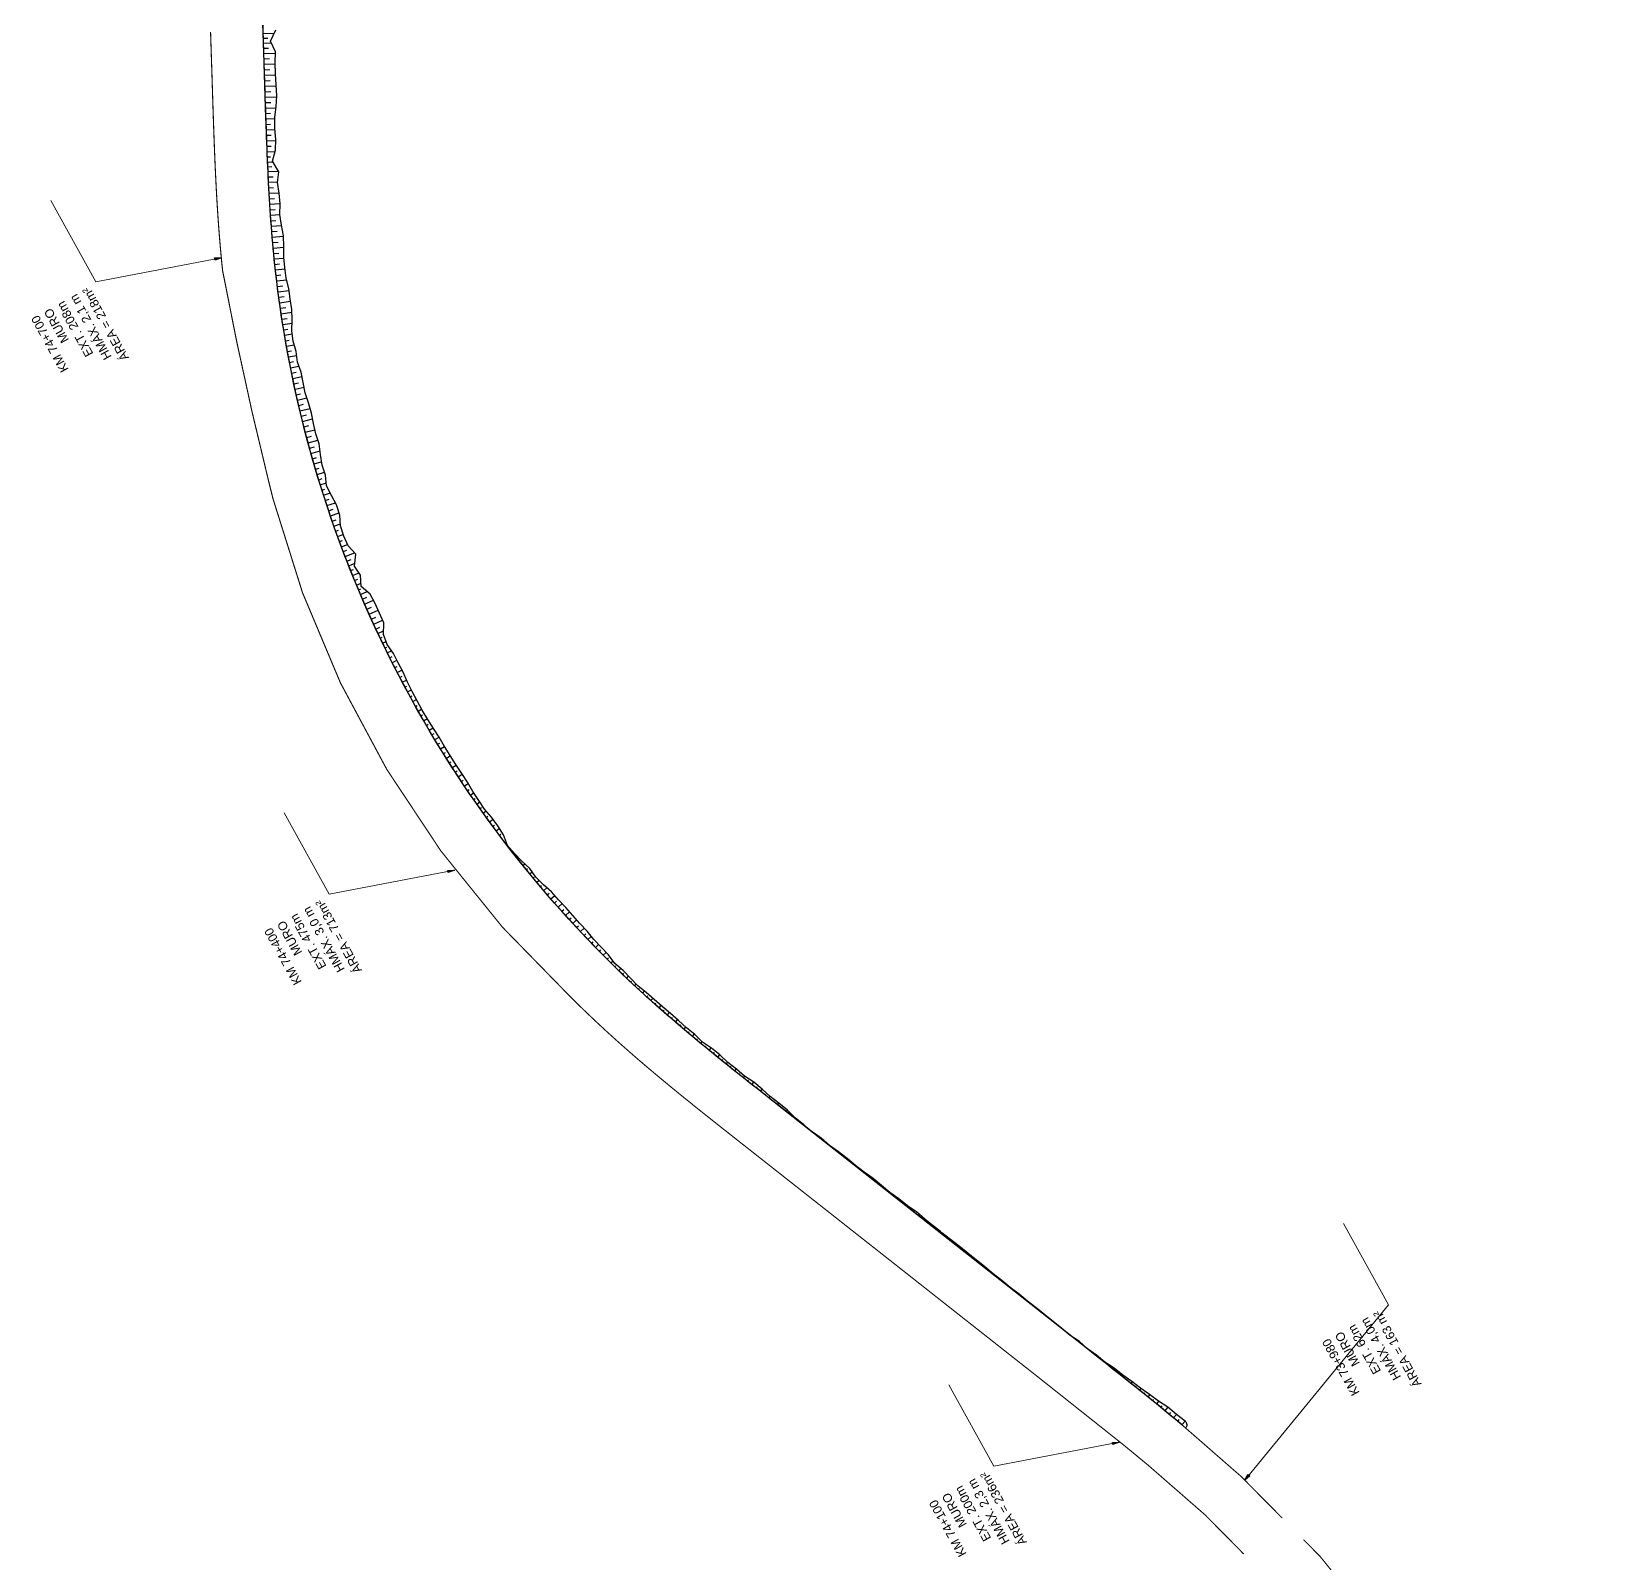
# Model space of a CAD drawing. Header units: metres. Extents: x 288738 to 324331, y 7399322 to 7465117.
# Drawn here: x 300500 to 301218, y 7443910 to 7444609 of the extents above; entities that cross this region are included whole.
import ezdxf

# ---------------------------------------------------------------- set-up
doc = ezdxf.new("R2010")
doc.units = ezdxf.units.M
doc.header["$LTSCALE"] = 10
for name, color, linetype in [('F-HZ-ATERRO-TALUDE', 110, 'Continuous'), ('F-HZ-CORTE-TALUDE', 10, 'Continuous'), ('F-HZ-MUROS', 210, 'Continuous'), ('F-HZ-PIANO-CORTE', 10, 'Continuous'), ('F-HZ-TALUDE', 2, 'Continuous')]:
    doc.layers.add(name, color=color, linetype=linetype)
doc.layers.add('U-HZ-TEXTO-MUROS', color=2, linetype='Continuous', lineweight=0)
doc.styles.add('ARIAL', font='arial.ttf')
doc.styles.add('DIM', font='arial.ttf', dxfattribs={"width": 0.8})
doc.dimstyles.new('U-1_2000', dxfattribs={"dimscale": 2, "dimtxt": 1.5, "dimasz": 0.75, "dimexe": 0.75, "dimexo": 0.75, "dimgap": 0.25, "dimtad": 1, "dimzin": 4, "dimtxsty": 'DIM', "dimblk": 'ARCHTICK', "dimcen": 0.7, "dimdle": 0.75, "dimclrd": 256, "dimclre": 256, "dimclrt": 256, "dimaunit": 1, "dimadec": 3, "dimazin": 2, "dimtfac": 1, "dimtofl": 0, "dimtmove": 0, "dimatfit": 3, "dimldrblk": 'CLOSEDBLANK', "dimfxl": 0, "dimtolj": 1, "dimtzin": 0, "dimlwd": -1, "dimlwe": -1, "dimarcsym": 0})

# ---------------------------------------------------------------- blocks, each defined once
blk = doc.blocks.new('_ArchTick')
at = {"color": 0, "linetype": 'ByBlock', "const_width": 0.15}
blk.add_lwpolyline([(-0.5, -0.5), (0.5, 0.5)], dxfattribs=at)

msp = doc.modelspace()

# ---------------------------------------------------------------- linework, layer by layer
at = {"layer": 'F-HZ-ATERRO-TALUDE', "linetype": 'Continuous', "lineweight": -3}
for p, q in [((300605.349, 7444608.013), (300610.45, 7444608.177)), ((300605.42, 7444605.81), (300607.382, 7444605.873)), ((300605.492, 7444603.569), (300609.028, 7444603.682)), ((300605.567, 7444601.265), (300607.817, 7444601.337)), ((300605.643, 7444598.922), (300610.887, 7444599.09)), ((300605.723, 7444596.427), (300608.277, 7444596.509)), ((300605.804, 7444593.931), (300610.795, 7444594.091)), ((300605.885, 7444591.433), (300608.37, 7444591.512)), ((300605.966, 7444588.934), (300610.938, 7444589.093)), ((300606.047, 7444586.438), (300608.584, 7444586.519)), ((300606.127, 7444583.941), (300611.292, 7444584.106)), ((300606.208, 7444581.443), (300608.812, 7444581.526)), ((300606.288, 7444578.946), (300611.486, 7444579.112)), ((300606.368, 7444576.457), (300608.853, 7444576.537)), ((300606.449, 7444573.971), (300611.158, 7444574.124)), ((300606.53, 7444571.501), (300608.688, 7444571.572)), ((300606.613, 7444569.026), (300610.595, 7444569.16)), ((300606.699, 7444566.525), (300608.67, 7444566.593)), ((300606.786, 7444564.023), (300610.718, 7444564.163)), ((300606.876, 7444561.524), (300608.907, 7444561.598)), ((300606.968, 7444559.025), (300611.092, 7444559.18)), ((300607.065, 7444556.529), (300609.028, 7444556.606)), ((300607.163, 7444554.057), (300610.767, 7444554.204)), ((300607.262, 7444551.677), (300608.677, 7444551.737)), ((300607.362, 7444549.326), (300609.682, 7444549.428)), ((300607.461, 7444547.147), (300609.235, 7444547.228)), ((300607.561, 7444544.964), (300612.335, 7444545.19)), ((300607.681, 7444542.532), (300609.957, 7444542.645)), ((300607.804, 7444540.065), (300611.916, 7444540.278)), ((300607.938, 7444537.573), (300610.068, 7444537.689)), ((300608.075, 7444535.076), (300612.57, 7444535.332)), ((300608.224, 7444532.569), (300610.507, 7444532.706)), ((300608.375, 7444530.061), (300612.993, 7444530.351)), ((300608.539, 7444527.558), (300610.764, 7444527.705)), ((300608.704, 7444525.056), (300612.974, 7444525.351)), ((300608.886, 7444522.553), (300611.097, 7444522.714)), ((300609.069, 7444520.049), (300613.653, 7444520.398)), ((300609.267, 7444517.562), (300611.723, 7444517.758)), ((300609.468, 7444515.07), (300614.673, 7444515.507)), ((300609.687, 7444512.565), (300612.198, 7444512.786)), ((300609.909, 7444510.062), (300614.736, 7444510.507)), ((300610.149, 7444507.568), (300612.425, 7444507.788)), ((300610.392, 7444505.073), (300614.716, 7444505.51)), ((300610.654, 7444502.566), (300612.805, 7444502.794)), ((300610.922, 7444500.06), (300615.23, 7444500.537)), ((300611.207, 7444497.557), (300613.407, 7444497.811)), ((300611.5, 7444495.059), (300616.047, 7444495.606)), ((300611.807, 7444492.571), (300614.217, 7444492.873)), ((300612.124, 7444490.077), (300617.111, 7444490.725)), ((300612.456, 7444487.575), (300614.942, 7444487.91)), ((300612.799, 7444485.074), (300617.779, 7444485.771)), ((300613.155, 7444482.576), (300615.665, 7444482.939)), ((300613.521, 7444480.085), (300618.432, 7444480.819)), ((300613.898, 7444477.604), (300616.224, 7444477.963)), ((300614.284, 7444475.143), (300618.557, 7444475.824)), ((300614.678, 7444472.702), (300616.578, 7444473.013)), ((300615.09, 7444470.238), (300618.638, 7444470.838)), ((300615.513, 7444467.76), (300617.235, 7444468.059)), ((300615.951, 7444465.289), (300619.498, 7444465.923)), ((300616.396, 7444462.82), (300618.275, 7444463.165)), ((300616.859, 7444460.349), (300620.581, 7444461.052)), ((300617.328, 7444457.879), (300619.124, 7444458.227)), ((300617.811, 7444455.431), (300621.648, 7444456.192)), ((300618.299, 7444452.985), (300620.392, 7444453.411)), ((300618.811, 7444450.521), (300623.032, 7444451.401)), ((300619.327, 7444448.054), (300621.424, 7444448.502)), ((300619.863, 7444445.593), (300623.972, 7444446.491)), ((300620.402, 7444443.133), (300622.411, 7444443.582)), ((300620.959, 7444440.691), (300625.229, 7444441.667)), ((300621.518, 7444438.247), (300623.784, 7444438.776)), ((300622.102, 7444435.796), (300626.738, 7444436.902)), ((300622.689, 7444433.344), (300625.048, 7444433.919)), ((300623.296, 7444430.899), (300627.879, 7444432.039)), ((300623.906, 7444428.455), (300626.133, 7444429.02)), ((300624.536, 7444426.015), (300628.896, 7444427.144)), ((300625.17, 7444423.577), (300627.331, 7444424.148)), ((300625.821, 7444421.147), (300630.301, 7444422.353)), ((300626.477, 7444418.724), (300628.721, 7444419.339)), ((300627.144, 7444416.322), (300631.261, 7444417.472)), ((300627.819, 7444413.922), (300629.702, 7444414.458)), ((300628.51, 7444411.521), (300631.97, 7444412.524)), ((300629.211, 7444409.119), (300630.867, 7444409.608)), ((300629.929, 7444406.71), (300633.357, 7444407.739)), ((300630.65, 7444404.324), (300632.287, 7444404.824)), ((300631.375, 7444401.972), (300634.154, 7444402.834)), ((300632.11, 7444399.62), (300633.465, 7444400.047)), ((300632.861, 7444397.261), (300635.986, 7444398.263)), ((300633.624, 7444394.901), (300635.385, 7444395.475)), ((300634.4, 7444392.539), (300638.297, 7444393.829)), ((300635.193, 7444390.162), (300637.21, 7444390.841)), ((300636.002, 7444387.776), (300639.962, 7444389.13)), ((300636.807, 7444385.441), (300638.59, 7444386.06)), ((300637.609, 7444383.144), (300640.569, 7444384.186)), ((300638.439, 7444380.808), (300639.764, 7444381.282)), ((300639.288, 7444378.446), (300641.825, 7444379.366)), ((300640.151, 7444376.091), (300641.448, 7444376.569)), ((300641.022, 7444373.738), (300643.759, 7444374.761)), ((300641.864, 7444371.506), (300643.56, 7444372.148)), ((300642.699, 7444369.314), (300646.938, 7444370.942)), ((300643.527, 7444367.176), (300645.461, 7444367.929)), ((300644.347, 7444365.079), (300647.171, 7444366.191)), ((300645.212, 7444362.897), (300646.467, 7444363.398)), ((300646.13, 7444360.614), (300649.109, 7444361.819)), ((300647.042, 7444358.373), (300648.453, 7444358.951)), ((300647.946, 7444356.183), (300649.992, 7444357.033)), ((300648.835, 7444354.053), (300649.873, 7444354.489)), ((300649.712, 7444351.984), (300652.811, 7444353.302)), ((300650.626, 7444349.843), (300652.564, 7444350.678)), ((300651.628, 7444347.537), (300655.654, 7444349.293)), ((300652.639, 7444345.231), (300654.704, 7444346.143)), ((300653.665, 7444342.927), (300657.812, 7444344.784)), ((300654.7, 7444340.628), (300656.766, 7444341.565)), ((300655.748, 7444338.335), (300659.816, 7444340.204)), ((300656.754, 7444336.156), (300658.532, 7444336.983)), ((300657.713, 7444334.107), (300660.272, 7444335.31)), ((300658.709, 7444331.995), (300659.62, 7444332.428)), ((300659.79, 7444329.742), (300661.403, 7444330.518)), ((300660.873, 7444327.501), (300661.682, 7444327.895)), ((300661.964, 7444325.277), (300663.936, 7444326.249)), ((300663.071, 7444323.043), (300664.155, 7444323.584)), ((300664.199, 7444320.799), (300666.338, 7444321.879)), ((300665.336, 7444318.56), (300666.404, 7444319.106)), ((300666.484, 7444316.327), (300668.648, 7444317.446)), ((300667.641, 7444314.102), (300668.681, 7444314.646)), ((300668.805, 7444311.887), (300670.703, 7444312.891)), ((300669.984, 7444309.675), (300670.888, 7444310.159)), ((300671.172, 7444307.465), (300672.958, 7444308.431)), ((300672.373, 7444305.262), (300673.237, 7444305.735)), ((300673.581, 7444303.064), (300675.233, 7444303.979)), ((300674.803, 7444300.874), (300675.607, 7444301.324)), ((300676.032, 7444298.687), (300677.605, 7444299.578)), ((300677.275, 7444296.51), (300678.09, 7444296.977)), ((300678.523, 7444294.335), (300680.235, 7444295.327)), ((300679.788, 7444292.169), (300680.67, 7444292.686)), ((300681.057, 7444290.005), (300682.866, 7444291.075)), ((300682.344, 7444287.851), (300683.279, 7444288.41)), ((300683.633, 7444285.698), (300685.565, 7444286.866)), ((300684.942, 7444283.555), (300685.892, 7444284.136)), ((300686.251, 7444281.414), (300688.115, 7444282.565)), ((300687.58, 7444279.284), (300688.493, 7444279.854)), ((300688.911, 7444277.156), (300690.696, 7444278.283)), ((300690.259, 7444275.039), (300691.138, 7444275.6)), ((300691.61, 7444272.924), (300693.348, 7444274.044)), ((300692.978, 7444270.821), (300693.864, 7444271.397)), ((300694.35, 7444268.719), (300696.143, 7444269.899)), ((300695.738, 7444266.627), (300696.623, 7444267.216)), ((300697.129, 7444264.541), (300698.838, 7444265.689)), ((300698.531, 7444262.471), (300699.291, 7444262.987)), ((300699.938, 7444260.403), (300701.322, 7444261.352)), ((300701.363, 7444258.34), (300702.048, 7444258.814)), ((300702.795, 7444256.281), (300704.141, 7444257.223)), ((300704.239, 7444254.231), (300704.891, 7444254.692)), ((300705.688, 7444252.19), (300707.034, 7444253.151)), ((300707.146, 7444250.16), (300707.903, 7444250.706)), ((300708.615, 7444248.132), (300710.225, 7444249.305)), ((300710.098, 7444246.107), (300710.906, 7444246.702)), ((300711.588, 7444244.093), (300713.123, 7444245.233)), ((300713.085, 7444242.089), (300713.77, 7444242.604)), ((300723.822, 7444228.274), (300724.74, 7444229.012)), ((300725.377, 7444226.345), (300725.983, 7444226.838)), ((300726.953, 7444224.418), (300728.071, 7444225.334)), ((300728.534, 7444222.493), (300728.985, 7444222.867)), ((300730.131, 7444220.579), (300731.135, 7444221.418)), ((300731.733, 7444218.665), (300732.323, 7444219.163)), ((300733.34, 7444216.776), (300734.794, 7444218.015)), ((300734.949, 7444214.889), (300735.821, 7444215.639)), ((300736.593, 7444212.995), (300738.371, 7444214.539)), ((300738.24, 7444211.099), (300739.131, 7444211.881)), ((300739.903, 7444209.219), (300741.727, 7444210.834)), ((300741.568, 7444207.339), (300742.501, 7444208.173)), ((300743.25, 7444205.475), (300745.053, 7444207.102)), ((300744.933, 7444203.612), (300745.805, 7444204.407)), ((300746.632, 7444201.763), (300748.363, 7444203.355)), ((300748.334, 7444199.916), (300749.191, 7444200.713)), ((300750.05, 7444198.083), (300751.74, 7444199.668)), ((300751.769, 7444196.254), (300752.591, 7444197.033)), ((300753.498, 7444194.442), (300755.016, 7444195.893)), ((300755.231, 7444192.633), (300755.937, 7444193.315)), ((300756.979, 7444190.834), (300758.35, 7444192.169)), ((300758.732, 7444189.039), (300759.399, 7444189.695)), ((300760.497, 7444187.256), (300761.806, 7444188.556)), ((300762.261, 7444185.486), (300762.859, 7444186.085)), ((300764.022, 7444183.74), (300764.952, 7444184.681)), ((300765.794, 7444181.996), (300766.203, 7444182.414)), ((300767.585, 7444180.253), (300768.519, 7444181.216)), ((300769.386, 7444178.514), (300769.869, 7444179.017)), ((300771.197, 7444176.783), (300772.096, 7444177.729)), ((300773.015, 7444175.062), (300773.427, 7444175.499)), ((300774.84, 7444173.35), (300775.58, 7444174.143)), ((300776.674, 7444171.648), (300777.045, 7444172.049)), ((300778.516, 7444169.953), (300779.325, 7444170.836)), ((300780.368, 7444168.266), (300780.79, 7444168.731)), ((300782.227, 7444166.586), (300783.083, 7444167.539)), ((300784.094, 7444164.916), (300784.537, 7444165.413)), ((300785.967, 7444163.252), (300786.887, 7444164.294)), ((300787.848, 7444161.599), (300788.33, 7444162.148)), ((300789.733, 7444159.949), (300790.743, 7444161.11)), ((300791.628, 7444158.311), (300792.118, 7444158.879)), ((300793.525, 7444156.676), (300794.456, 7444157.762)), ((300795.43, 7444155.052), (300795.87, 7444155.568)), ((300797.337, 7444153.431), (300798.164, 7444154.409)), ((300799.254, 7444151.819), (300799.668, 7444152.312)), ((300801.171, 7444150.21), (300802.01, 7444151.214)), ((300803.093, 7444148.614), (300803.457, 7444149.053)), ((300805.013, 7444147.021), (300805.617, 7444147.753)), ((300806.937, 7444145.44), (300807.305, 7444145.887)), ((300808.863, 7444143.859), (300809.751, 7444144.947)), ((300810.803, 7444142.28), (300811.262, 7444142.844)), ((300812.745, 7444140.7), (300813.684, 7444141.86)), ((300814.686, 7444139.133), (300815.093, 7444139.638)), ((300816.626, 7444137.568), (300817.308, 7444138.416)), ((300818.578, 7444136.003), (300818.929, 7444136.442)), ((300820.529, 7444134.439), (300821.259, 7444135.352)), ((300822.484, 7444132.882), (300822.816, 7444133.298)), ((300824.438, 7444131.324), (300825.036, 7444132.076)), ((300826.387, 7444129.778), (300826.766, 7444130.256)), ((300828.336, 7444128.232), (300829.253, 7444129.39)), ((300830.297, 7444126.682), (300830.732, 7444127.231)), ((300832.258, 7444125.132), (300833.077, 7444126.169)), ((300834.215, 7444123.588), (300834.559, 7444124.025)), ((300836.171, 7444122.045), (300836.73, 7444122.755)), ((300838.134, 7444120.498), (300838.424, 7444120.865)), ((300840.097, 7444118.95), (300840.696, 7444119.71)), ((300842.06, 7444117.404), (300842.335, 7444117.753)), ((300844.023, 7444115.857), (300844.524, 7444116.494)), ((300845.977, 7444114.317), (300846.154, 7444114.541)), ((300847.932, 7444112.777), (300848.137, 7444113.037)), ((300849.894, 7444111.23), (300849.974, 7444111.331)), ((300851.857, 7444109.683), (300851.971, 7444109.828)), ((300970.036, 7444016.558), (300970.057, 7444016.584)), ((300971.999, 7444015.01), (300972.009, 7444015.022)), ((300973.962, 7444013.464), (300974, 7444013.513)), ((300975.92, 7444011.921), (300975.998, 7444012.019)), ((300977.878, 7444010.378), (300978.11, 7444010.672)), ((300979.837, 7444008.834), (300979.899, 7444008.913)), ((300981.796, 7444007.29), (300981.845, 7444007.353)), ((300983.756, 7444005.745), (300983.823, 7444005.83)), ((300985.717, 7444004.2), (300985.911, 7444004.445)), ((300987.678, 7444002.652), (300987.748, 7444002.74)), ((300989.638, 7444001.106), (300989.755, 7444001.253)), ((300991.59, 7443999.563), (300991.723, 7443999.731)), ((300993.543, 7443998.018), (300993.938, 7443998.517)), ((300995.502, 7443996.466), (300995.705, 7443996.722)), ((300997.46, 7443994.913), (300997.886, 7443995.449)), ((300999.413, 7443993.358), (300999.664, 7443993.673)), ((301001.366, 7443991.803), (301001.935, 7443992.516)), ((301003.318, 7443990.243), (301003.616, 7443990.616)), ((301005.268, 7443988.682), (301005.901, 7443989.472)), ((301007.211, 7443987.119), (301007.577, 7443987.575)), ((301009.153, 7443985.556), (301009.983, 7443986.585)), ((301011.093, 7443983.985), (301011.539, 7443984.536)), ((301013.031, 7443982.415), (301013.994, 7443983.599)), ((301014.953, 7443980.846), (301015.524, 7443981.546)), ((301016.875, 7443979.277), (301018.193, 7443980.885)), ((301018.801, 7443977.691), (301019.453, 7443978.483)), ((301020.727, 7443976.105), (301022.017, 7443977.665)), ((301022.645, 7443974.511), (301023.319, 7443975.322)), ((301024.562, 7443972.918), (301025.97, 7443974.603))]:
    msp.add_line(p, q, dxfattribs=at)
at = {"layer": 'F-HZ-CORTE-TALUDE', "linetype": 'Continuous', "lineweight": -3}
for p, q in [((300717.049, 7444237.098), (300716.94, 7444237.014)), ((300718.691, 7444235.208), (300718.582, 7444235.124))]:
    msp.add_line(p, q, dxfattribs=at)
at = {"layer": 'F-HZ-MUROS', "linetype": 'Continuous', "lineweight": -3}
for points in [[(300607.947, 7444403.087, 0.5, 0.5, -0.0144023), (300586.808, 7444499.788, 0.5, 0.5, -0.0034334), (300586.033, 7444507.598, 0.5, 0.5, -0.0031936), (300585.312, 7444515.984, 0.5, 0.5, -0.0027089), (300584.741, 7444523.694, 0.5, 0.5, -0.0024646), (300584.203, 7444532.153, 0.5, 0.5, -0.0019738), (300583.79, 7444539.688, 0.5, 0.5, -0.0017276), (300583.384, 7444548.28, 0.5, 0.5, -0.0012344), (300583.088, 7444555.434, 0.5, 0.5, -0.0007534), (300582.833, 7444562.24, 0.5, 0.5, -0.0002342), (300582.758, 7444564.356, 0.5, 0.5, -0.0004938), (300582.577, 7444569.706, 0.5, 0.5, -0.0002469), (300582.23, 7444580.377, 0.5, 0.5, 0), (300581.536, 7444602.072, 0.5, 0.5, 0.0001404), (300581.324, 7444608.632, 0, 0, 0)], [(301052.753, 7443913.978, 0.5, 0.5, 0), (301035.238, 7443931.725, 0.5, 0.5, 0), (301009.165, 7443954.486, 0.5, 0.5, 0), (300997.765, 7443963.876, 0.5, 0.5, 0), (300958.733, 7443994.882, 0.5, 0.5, 0), (300919.461, 7444025.828, 0.5, 0.5, 0), (300898.968, 7444042.004, 0.5, 0.5, 0)]]:
    msp.add_lwpolyline(points, format="xyseb", dxfattribs=at)
at = {"layer": 'F-HZ-MUROS', "linetype": 'Continuous', "lineweight": -3, "const_width": 0.5}
msp.add_lwpolyline([(300898.968, 7444042.004), (300826.656, 7444098.986, -0.0000644), (300824.509, 7444100.678, -0.0002469), (300816.127, 7444107.29, -0.0004938), (300811.929, 7444110.611, -0.0009876), (300804.944, 7444116.172, -0.0012344), (300799.361, 7444120.657, -0.0017276), (300792.688, 7444126.083, -0.0019738), (300786.868, 7444130.887, -0.0024646), (300780.379, 7444136.341, -0.0027089), (300774.513, 7444141.376, -0.0031936), (300768.191, 7444146.934, -0.0034334), (300762.366, 7444152.193, -0.0104057), (300745.807, 7444167.996), (300745.687, 7444168.116, -0.1415513), (300609.877, 7444395.411, -0.0011514), (300607.947, 7444403.087, -0.001079)], format="xyb", dxfattribs=at)
for points in [[(301070.363, 7443930.324), (301051.514, 7443949.402), (301024.571, 7443972.928)], [(301205.111, 7443448.898), (301211.05, 7443483.205), (301216.977, 7443534.015), (301218.047, 7443585.382), (301213.983, 7443636.6), (301213.478, 7443640.327), (301213.217, 7443642.253), (301204.838, 7443687.159), (301190.676, 7443736.548), (301171.667, 7443784.283), (301148.006, 7443829.893), (301119.881, 7443872.896), (301087.601, 7443912.875), (301080.056, 7443920.512)]]:
    msp.add_lwpolyline(points, dxfattribs=at)
at = {"layer": 'F-HZ-PIANO-CORTE'}
for p, q in [((300856.964, 7444105.837), (300856.921, 7444105.782)), ((300859.02, 7444104.407), (300858.841, 7444104.18)), ((300860.972, 7444102.846), (300860.889, 7444102.739)), ((300862.843, 7444101.18), (300862.768, 7444101.085)), ((300864.817, 7444099.646), (300864.775, 7444099.592)), ((300866.874, 7444098.217), (300866.696, 7444097.991)), ((300868.896, 7444096.744), (300868.777, 7444096.594)), ((300870.889, 7444095.235), (300870.623, 7444094.896)), ((300872.835, 7444093.664), (300872.711, 7444093.507)), ((300874.742, 7444092.045), (300874.55, 7444091.801)), ((300876.683, 7444090.469), (300876.598, 7444090.361)), ((300878.649, 7444088.925), (300878.477, 7444088.707)), ((300880.662, 7444087.44), (300880.551, 7444087.3)), ((300882.712, 7444086.002), (300882.404, 7444085.612)), ((300884.706, 7444084.494), (300884.537, 7444084.279)), ((300886.656, 7444082.929), (300886.332, 7444082.517)), ((300888.582, 7444081.334), (300888.438, 7444081.152)), ((300890.488, 7444079.714), (300890.259, 7444079.423)), ((300892.458, 7444078.174), (300892.34, 7444078.025)), ((300894.477, 7444076.698), (300894.186, 7444076.328)), ((300896.459, 7444075.173), (300896.304, 7444074.977)), ((300898.411, 7444073.611), (300898.113, 7444073.233)), ((300900.427, 7444072.13), (300900.252, 7444071.908)), ((300902.494, 7444070.715), (300902.04, 7444070.139)), ((300904.465, 7444069.176), (300904.234, 7444068.884)), ((300906.358, 7444067.539), (300905.968, 7444067.044)), ((300908.284, 7444065.944), (300908.108, 7444065.72)), ((300910.236, 7444064.382), (300909.895, 7444063.949)), ((300912.197, 7444062.832), (300912.028, 7444062.617)), ((300914.166, 7444061.291), (300913.822, 7444060.855)), ((300915.263, 7444060.403), (300914.931, 7444059.981)), ((300917.211, 7444058.835), (300917.053, 7444058.634)), ((300919.164, 7444057.274), (300918.858, 7444056.886)), ((300921.156, 7444055.763), (300920.989, 7444055.551)), ((300923.144, 7444054.247), (300922.785, 7444053.791)), ((300925.105, 7444052.696), (300924.927, 7444052.47)), ((300927.063, 7444051.142), (300926.713, 7444050.697)), ((300929.008, 7444049.571), (300928.842, 7444049.36)), ((300930.949, 7444047.995), (300930.64, 7444047.602)), ((300932.866, 7444046.388), (300932.735, 7444046.222)), ((300934.786, 7444044.785), (300934.567, 7444044.507)), ((300936.721, 7444043.201), (300936.626, 7444043.081)), ((300938.661, 7444041.624), (300938.494, 7444041.413)), ((300940.638, 7444040.094), (300940.548, 7444039.98)), ((300942.611, 7444038.558), (300942.421, 7444038.318)), ((300944.552, 7444036.982), (300944.468, 7444036.876)), ((300946.498, 7444035.413), (300946.349, 7444035.223)), ((300948.487, 7444033.898), (300948.4, 7444033.787)), ((300950.468, 7444032.372), (300950.276, 7444032.129)), ((300952.394, 7444030.778), (300952.317, 7444030.679)), ((300954.326, 7444029.19), (300954.203, 7444029.034)), ((300956.297, 7444027.652), (300956.232, 7444027.569)), ((300958.265, 7444026.111), (300958.13, 7444025.939)), ((300960.216, 7444024.547), (300960.155, 7444024.469)), ((300962.166, 7444022.982), (300962.057, 7444022.845)), ((300964.114, 7444021.416), (300964.068, 7444021.356))]:
    msp.add_line(p, q, dxfattribs=at)
at = {"layer": 'F-HZ-TALUDE', "linetype": 'Continuous', "lineweight": -3}
msp.add_line((300719.972, 7444233.733), (300716.775, 7444237.414), dxfattribs=at)
msp.add_lwpolyline([(301024.562, 7443972.918), (301024.074, 7443973.327), (301021.437, 7443975.519), (301018.796, 7443977.7), (301016.15, 7443979.872), (301013.501, 7443982.034), (301010.848, 7443984.187), (301008.193, 7443986.332), (301005.535, 7443988.469), (301002.876, 7443990.598), (301000.215, 7443992.722), (300997.553, 7443994.839), (300994.891, 7443996.951), (300992.233, 7443999.056), (300989.571, 7444001.16), (300986.909, 7444003.26), (300984.25, 7444005.357), (300981.592, 7444007.451), (300839.364, 7444119.528), (300837.338, 7444121.125), (300835.313, 7444122.721), (300833.29, 7444124.317), (300831.27, 7444125.912), (300829.253, 7444127.506), (300827.238, 7444129.102), (300825.231, 7444130.694), (300823.224, 7444132.29), (300821.22, 7444133.887), (300819.22, 7444135.486), (300817.225, 7444137.086), (300815.234, 7444138.688), (300813.247, 7444140.293), (300811.265, 7444141.9), (300809.289, 7444143.51), (300807.318, 7444145.123), (300805.352, 7444146.74), (300803.393, 7444148.361), (300801.439, 7444149.986), (300799.492, 7444151.615), (300797.552, 7444153.248), (300795.618, 7444154.887), (300793.692, 7444156.53), (300791.773, 7444158.179), (300789.862, 7444159.834), (300787.959, 7444161.495), (300786.064, 7444163.161), (300784.177, 7444164.835), (300782.3, 7444166.515), (300780.431, 7444168.202), (300778.563, 7444169.903, -0.1829189), (300610.675, 7444502.313), (300610.414, 7444504.826), (300610.165, 7444507.331), (300609.928, 7444509.839), (300609.701, 7444512.351), (300609.484, 7444514.865), (300609.277, 7444517.382), (300609.079, 7444519.902), (300608.891, 7444522.426), (300608.711, 7444524.951), (300608.54, 7444527.48), (300608.377, 7444530.011), (300608.222, 7444532.545), (300608.074, 7444535.081), (300607.932, 7444537.62), (300607.798, 7444540.162), (300607.669, 7444542.706), (300607.546, 7444545.252), (300607.429, 7444547.801), (300607.316, 7444550.352), (300607.209, 7444552.906), (300607.105, 7444555.462), (300607.005, 7444558.02), (300606.909, 7444560.58), (300606.816, 7444563.143), (300606.726, 7444565.713), (300606.637, 7444568.279), (300606.551, 7444570.848), (300606.467, 7444573.419), (300606.383, 7444575.992), (300606.3, 7444578.567), (300606.218, 7444581.145), (300604.467, 7444635.283, 0.1366551)], format="xyb", dxfattribs=at)
for points in [[(300713.734, 7444241.219), (300710.82, 7444245.122), (300707.942, 7444249.051), (300705.101, 7444253.007), (300702.296, 7444256.988), (300699.529, 7444260.996), (300696.799, 7444265.029), (300694.106, 7444269.087), (300691.45, 7444273.17), (300688.833, 7444277.278), (300686.254, 7444281.409), (300683.713, 7444285.564), (300681.211, 7444289.742), (300678.748, 7444293.944), (300676.323, 7444298.168), (300673.938, 7444302.414), (300671.592, 7444306.682), (300669.286, 7444310.972), (300667.02, 7444315.283), (300664.794, 7444319.615), (300662.608, 7444323.967), (300660.462, 7444328.339), (300658.357, 7444332.731), (300656.292, 7444337.142), (300654.269, 7444341.573), (300652.287, 7444346.021), (300650.345, 7444350.488), (300648.446, 7444354.973), (300646.588, 7444359.475), (300644.772, 7444363.994), (300642.997, 7444368.529), (300641.265, 7444373.081), (300639.575, 7444377.649), (300637.927, 7444382.232), (300636.322, 7444386.83), (300634.76, 7444391.443), (300633.24, 7444396.07), (300631.763, 7444400.711), (300630.329, 7444405.366), (300628.939, 7444410.034), (300627.591, 7444414.714), (300626.287, 7444419.406), (300625.027, 7444424.111), (300623.81, 7444428.827), (300622.637, 7444433.554), (300621.507, 7444438.291), (300620.422, 7444443.039), (300619.381, 7444447.797), (300618.383, 7444452.564), (300617.43, 7444457.34), (300616.521, 7444462.125), (300615.657, 7444466.918), (300614.837, 7444471.719), (300614.061, 7444476.527), (300613.33, 7444481.342), (300612.644, 7444486.164), (300612.002, 7444490.992), (300611.405, 7444495.825), (300610.853, 7444500.664), (300610.346, 7444505.511), (300609.88, 7444510.369), (300609.453, 7444515.239), (300609.063, 7444520.119), (300608.707, 7444525.011), (300608.384, 7444529.912), (300608.089, 7444534.824), (300607.82, 7444539.745), (300607.574, 7444544.675), (300607.349, 7444549.615), (300607.142, 7444554.563), (300606.949, 7444559.52), (300606.769, 7444564.486), (300606.598, 7444569.46), (300606.433, 7444574.442), (300606.273, 7444579.433), (300606.111, 7444584.43), (300604.49, 7444634.553)], [(300715.034, 7444242.199), (300712.439, 7444246.319), (300709.549, 7444250.216), (300706.379, 7444253.916), (300703.658, 7444257.938), (300700.916, 7444261.945), (300698.552, 7444266.205), (300695.903, 7444270.268), (300693.184, 7444274.286), (300690.621, 7444278.405), (300688.118, 7444282.561), (300685.649, 7444286.735), (300683.026, 7444290.818), (300680.475, 7444294.946), (300677.889, 7444299.057), (300675.568, 7444303.32), (300673.37, 7444307.649), (300671.109, 7444311.941), (300669.197, 7444316.415), (300666.918, 7444320.694), (300664.786, 7444325.049), (300661.946, 7444329.059), (300660.246, 7444333.626), (300660.329, 7444339.009), (300658.426, 7444343.448), (300656.41, 7444347.836), (300654.181, 7444352.134), (300650.062, 7444355.649), (300649.799, 7444360.783), (300647.055, 7444364.899), (300647.539, 7444370.282), (300644.042, 7444374.123), (300642.073, 7444378.56), (300640.647, 7444383.196), (300640.254, 7444388.183), (300638.831, 7444392.801), (300636.575, 7444397.149), (300634.278, 7444401.499), (300633.822, 7444406.424), (300632.208, 7444410.991), (300631.459, 7444415.808), (300630.881, 7444420.66), (300629.314, 7444425.238), (300628.279, 7444429.958), (300627.367, 7444434.704), (300626.037, 7444439.349), (300624.437, 7444443.937), (300623.572, 7444448.694), (300622.628, 7444453.432), (300620.994, 7444458.034), (300620.337, 7444462.832), (300619.066, 7444467.517), (300618.447, 7444472.318), (300618.601, 7444477.238), (300618.372, 7444482.084), (300617.606, 7444486.847), (300616.996, 7444491.632), (300615.868, 7444496.356), (300615.139, 7444501.133), (300614.674, 7444505.945), (300614.74, 7444510.814), (300614.67, 7444515.675), (300613.638, 7444520.468), (300612.974, 7444525.306), (300613.005, 7444530.204), (300612.607, 7444535.083), (300611.875, 7444539.956), (300612.51, 7444544.91), (300609.506, 7444549.709), (300610.911, 7444554.715), (300611.112, 7444559.676), (300610.678, 7444564.623), (300610.587, 7444569.594), (300611.218, 7444574.598), (300611.515, 7444579.601), (300611.268, 7444584.595), (300610.902, 7444589.585), (300610.784, 7444594.584), (300610.898, 7444599.59), (300608.645, 7444604.521), (300611.159, 7444609.613)], [(301024.562, 7443972.918), (301020.739, 7443976.096), (301016.83, 7443979.314), (301012.913, 7443982.511), (301008.988, 7443985.689), (301005.059, 7443988.85), (301001.125, 7443991.996), (300997.189, 7443995.128), (300993.253, 7443998.248), (300989.318, 7444001.359), (300985.384, 7444004.462), (300981.455, 7444007.559), (300840.076, 7444118.968), (300836.151, 7444122.061), (300832.234, 7444125.151), (300828.326, 7444128.24), (300824.43, 7444131.331), (300820.547, 7444134.425), (300816.679, 7444137.525), (300812.828, 7444140.633), (300808.995, 7444143.751), (300805.183, 7444146.881), (300801.392, 7444150.025), (300797.626, 7444153.185), (300793.886, 7444156.364), (300790.174, 7444159.564), (300786.492, 7444162.785), (300782.841, 7444166.03), (300779.224, 7444169.301), (300775.64, 7444172.599), (300772.088, 7444175.932), (300768.567, 7444179.296), (300765.077, 7444182.694), (300761.619, 7444186.123), (300758.193, 7444189.585), (300754.799, 7444193.078), (300751.437, 7444196.602), (300748.108, 7444200.157), (300744.813, 7444203.743), (300741.55, 7444207.359), (300738.321, 7444211.005), (300735.126, 7444214.681), (300731.966, 7444218.387), (300728.84, 7444222.121), (300725.748, 7444225.885), (300722.691, 7444229.676), (300719.67, 7444233.496), (300716.684, 7444237.344), (300713.734, 7444241.219)], [(300851.971, 7444109.828), (300848.135, 7444113.038), (300844.506, 7444116.511), (300840.675, 7444119.728), (300836.71, 7444122.77), (300833.054, 7444126.191), (300829.243, 7444129.399), (300825.027, 7444132.082), (300821.277, 7444135.338), (300817.357, 7444138.368), (300813.768, 7444141.794), (300809.894, 7444144.851), (300805.776, 7444147.6), (300802.232, 7444151.031), (300798.446, 7444154.155), (300794.808, 7444157.441), (300791.194, 7444160.739), (300787.423, 7444163.84), (300783.702, 7444166.991), (300780.059, 7444170.216), (300776.344, 7444173.356), (300772.955, 7444176.847), (300769.564, 7444180.33), (300765.849, 7444183.479), (300762.912, 7444187.415), (300759.534, 7444190.9), (300756.222, 7444194.448), (300753.107, 7444198.18), (300749.827, 7444201.751), (300746.558, 7444205.332), (300743.417, 7444209.028), (300740.104, 7444212.569), (300736.901, 7444216.209), (300733.172, 7444219.406), (300729.7, 7444222.835), (300727.031, 7444226.929), (300723.394, 7444230.237)], [(300965.826, 7444020.039), (300961.929, 7444023.172), (300958.029, 7444026.301), (300954.087, 7444029.377), (300950.234, 7444032.566), (300946.257, 7444035.597), (300942.375, 7444038.749), (300938.421, 7444041.81), (300934.551, 7444044.977), (300930.717, 7444048.19), (300926.827, 7444051.333), (300922.906, 7444054.435), (300918.922, 7444057.457), (300915.027, 7444060.593), (300914.166, 7444061.291), (300911.101, 7444063.69), (300907.197, 7444066.814), (300903.411, 7444070.087), (300899.276, 7444072.918), (300895.373, 7444076.043), (300891.334, 7444078.996), (300887.52, 7444082.235), (300883.621, 7444085.365), (300879.521, 7444088.241), (300875.588, 7444091.328), (300871.773, 7444094.565), (300867.786, 7444097.584), (300863.672, 7444100.442), (300859.931, 7444103.773), (300855.819, 7444106.633)], [(301025.97, 7443974.603), (301022.028, 7443977.655), (301018.148, 7443980.923), (301013.865, 7443983.683), (301009.813, 7443986.712), (301005.681, 7443989.627), (301001.691, 7443992.705), (300997.605, 7443995.652), (300993.646, 7443998.745), (300989.409, 7444001.475), (300985.588, 7444004.72), (300981.489, 7444007.603), (300977.779, 7444010.973), (300973.618, 7444013.77), (300969.695, 7444016.87)], [(301024.571, 7443972.928), (301024.571, 7443972.928)]]:
    msp.add_lwpolyline(points, dxfattribs=at)
at = {"layer": 'F-HZ-TALUDE'}
for points in [[(300716.775, 7444237.414), (300715.034, 7444242.199)], [(300723.394, 7444230.237), (300719.972, 7444233.733)], [(300851.971, 7444109.828), (300855.819, 7444106.633)], [(300969.695, 7444016.87), (300965.826, 7444020.039)]]:
    msp.add_lwpolyline(points, dxfattribs=at)
msp.add_lwpolyline([(301025.97, 7443974.603, -0.4188409), (301026.225, 7443971.484, -30.7226328)], format="xyb", dxfattribs=at)

# ---------------------------------------------------------------- texts
at = {"layer": 'U-HZ-TEXTO-MUROS', "linetype": 'Continuous', "lineweight": -3, "char_height": 4, "attachment_point": 9, "rotation": 118.957757, "style": 'ARIAL'}
for s, insert in [('KM 74+700\\PMURO \\PEXT.^I208m\\PHMÁX. 2,1 m\\PÁREA = 218m²', (300526.127, 7444492.771, 684.963)), ('KM 74+400\\PMURO \\PEXT.^I475m\\PHMÁX. 3,0 m\\PÁREA = 713m²', (300632.514, 7444213.201, 684.963)), ('KM 73+980\\PMURO \\P\\pi-16,l16,t16;EXT.^I62m\\P\\pi0,l0,tz;HMÁX. 4,0m\\PÁREA = 163 m²', (301115.211, 7444025.683)), ('KM 74+100\\PMURO \\PEXT.^I200m\\PHMÁX. 2,3 m\\PÁREA = 236m²', (300935.855, 7443952.1))]:
    msp.add_mtext(s, dxfattribs=dict(at, insert=insert))

# ---------------------------------------------------------------- leaders
at = {"layer": 'U-HZ-TEXTO-MUROS', "linetype": 'Continuous', "lineweight": -3}
for points in [[(300586.222, 7444505.648), (300529.011, 7444494.71), (300508.5, 7444531.777)], [(300692.609, 7444226.078), (300635.398, 7444215.14), (300614.887, 7444252.207)], [(301053.269, 7443947.626), (301118.775, 7444027.74), (301098.264, 7444064.807)], [(300995.95, 7443964.976, -684.963), (300938.739, 7443954.038, -684.963), (300918.228, 7443991.106, -684.963)]]:
    msp.add_leader(points, dimstyle='U-1_2000', override={"dimscale": 1, "dimasz": 3}, dxfattribs=at)

doc.saveas('drawing.dxf')
